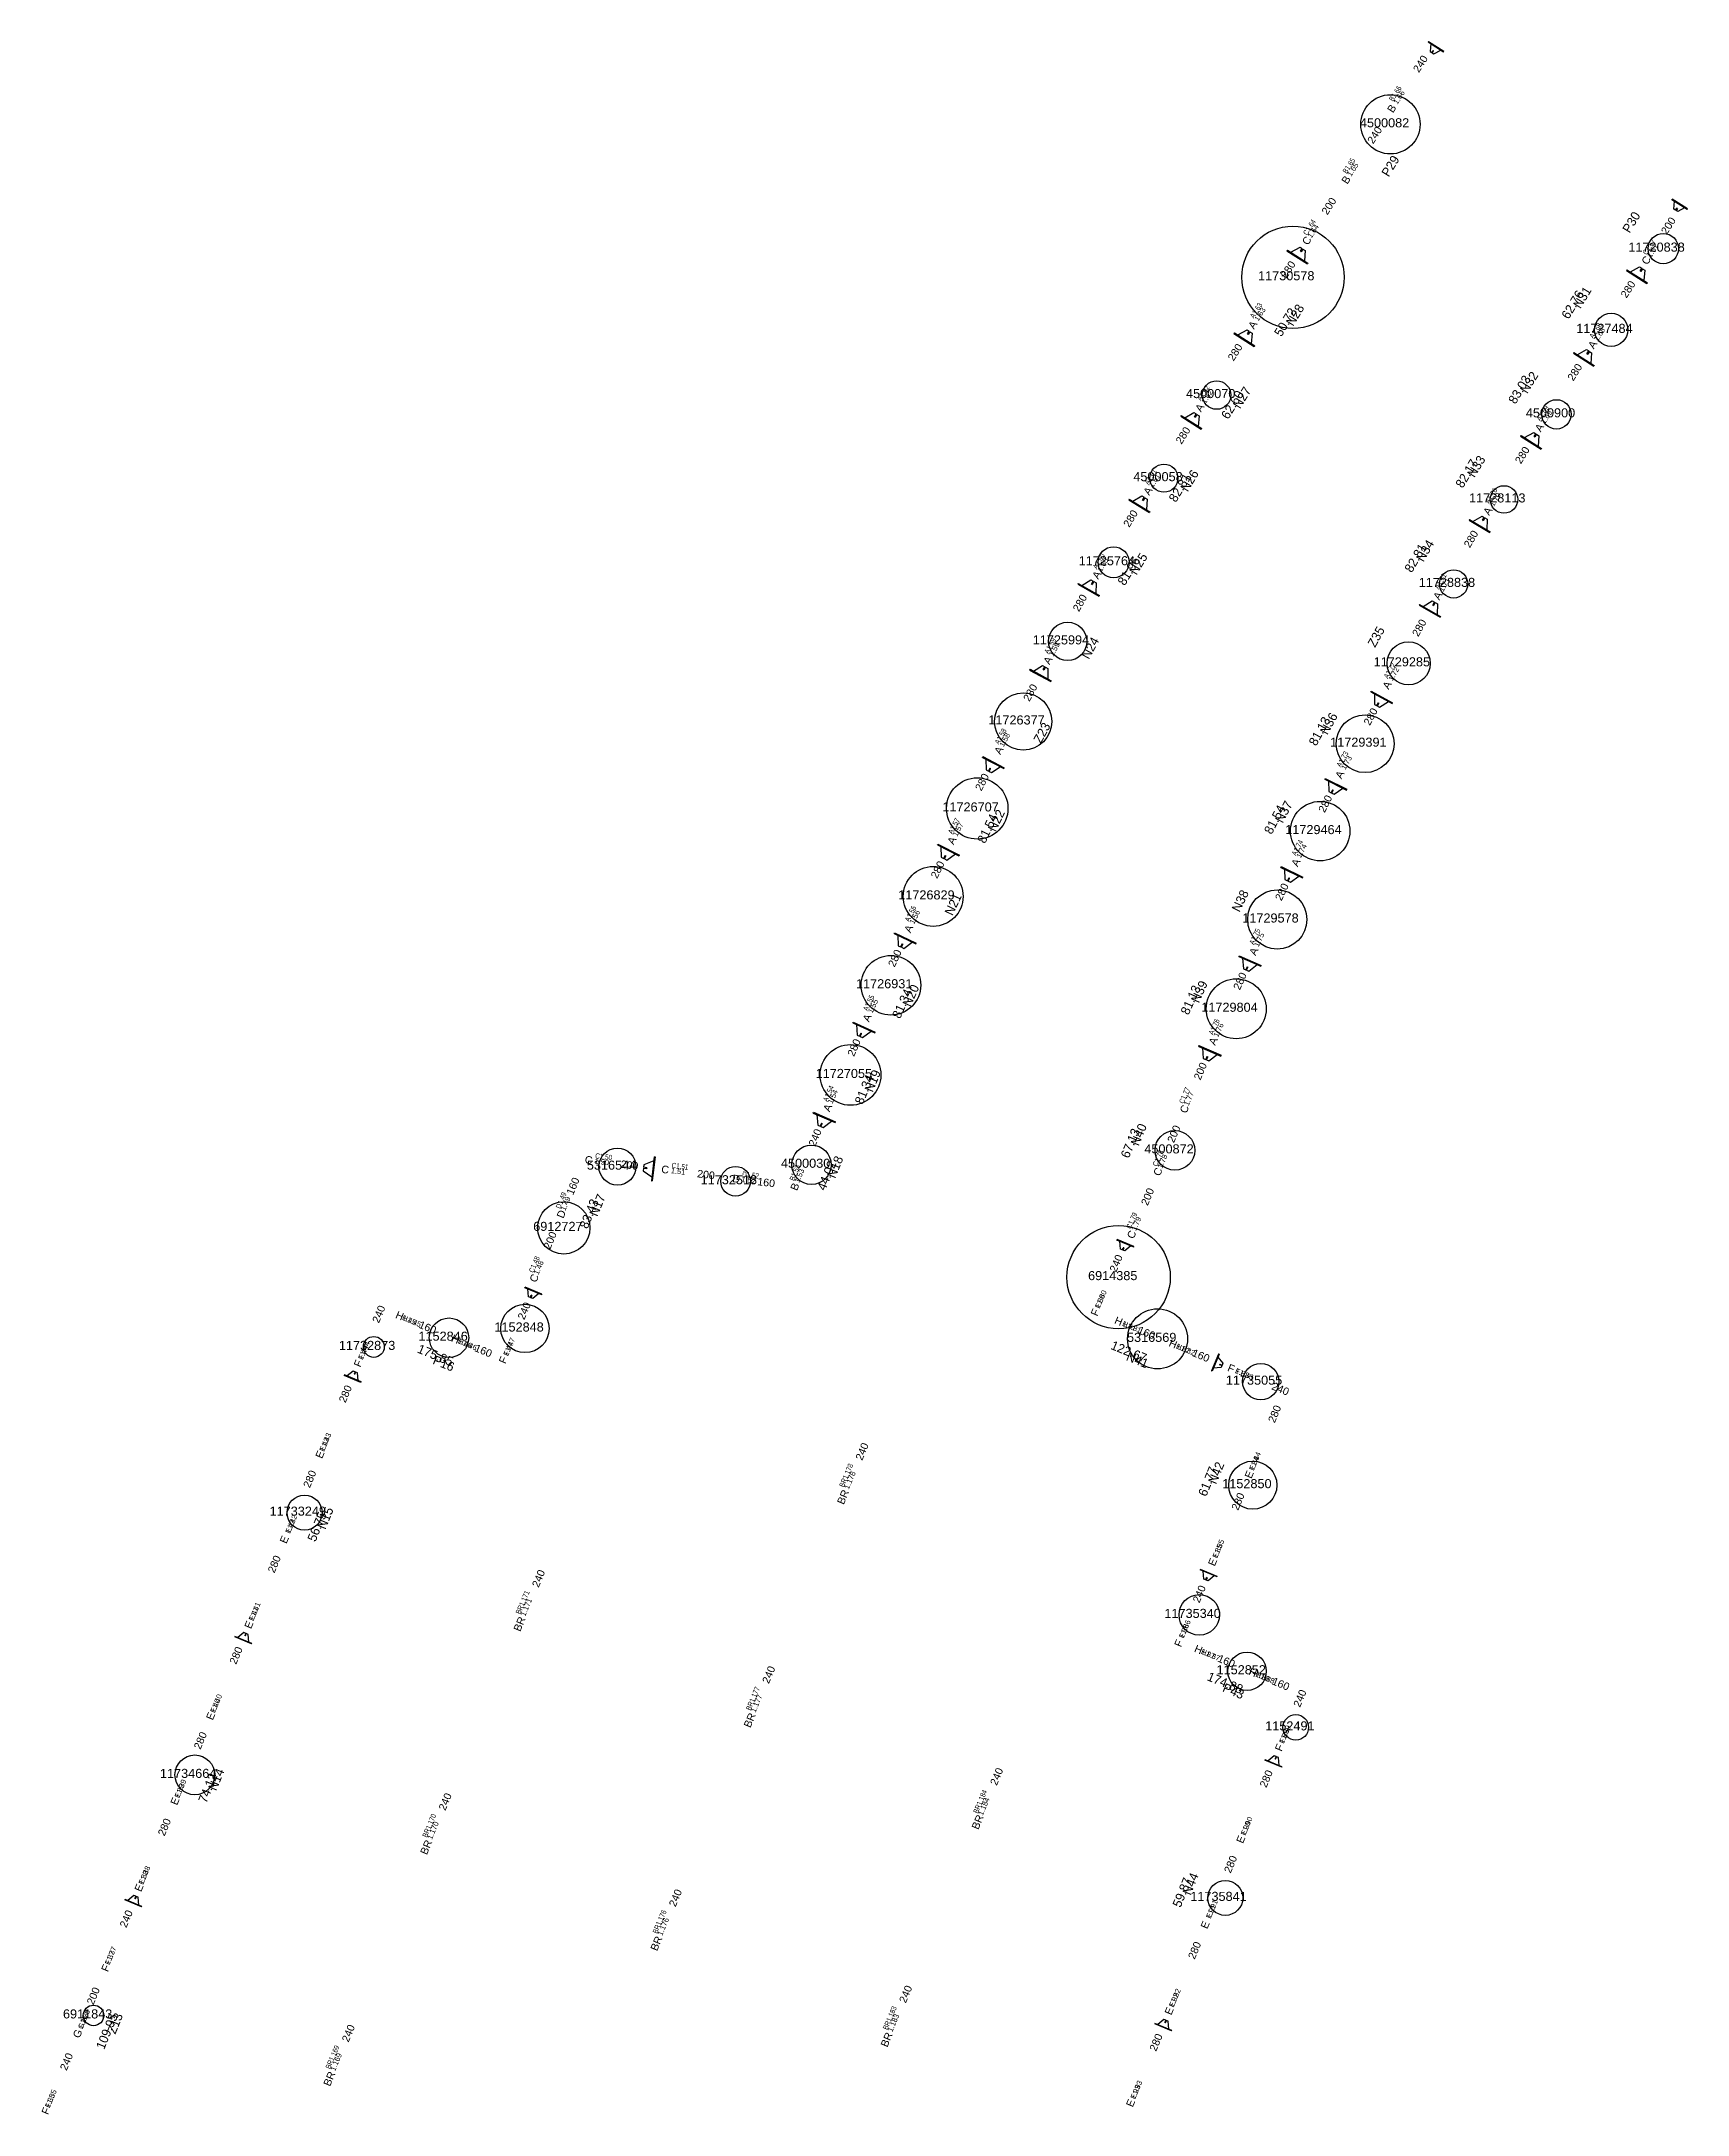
# Model space of a CAD drawing. Header units: millimetres. Extents: x 7426288 to 7426392, y 5550289 to 5550419.
# Drawn here: x 7426338 to 7426392.4, y 5550350.1 to 5550418.7 of the extents above; entities that cross this region are included whole.
import ezdxf
from ezdxf.enums import TextEntityAlignment as Align

# ---------------------------------------------------------------- set-up
doc = ezdxf.new("R2010")
doc.units = ezdxf.units.MM
for name, color, linetype in [('!!!SOL-nr koszy', 1, 'Continuous'), ('!!!SOL-Opisy klatek', 1, 'Continuous'), ('!!!SOL-Opisy sekcji', 7, 'Continuous'), ('!!!SOL-Stopsole', 4, 'Continuous'), ('PRT_MOD_TXT', 3, 'Continuous'), ('PRT_WSP_ZBR', 6, 'Continuous')]:
    doc.layers.add(name, color=color, linetype=linetype)
doc.layers.add('A-WALL-____-IDEN', color=211, linetype='Continuous', lineweight=15)
doc.styles.add('Arial', font='arial.ttf', dxfattribs={"height": 0.0556})
doc.styles.add('PRT-Arial', font='arial.ttf')

msp = doc.modelspace()

# ---------------------------------------------------------------- linework, layer by layer
at = {"layer": '!!!SOL-nr koszy'}
for centre, radius in [((7426382.602, 5550415.94), 0.98), ((7426379.378, 5550410.882), 1.692), ((7426391.622, 5550411.829), 0.502), ((7426389.899, 5550409.142), 0.549), ((7426376.853, 5550406.986), 0.471), ((7426388.088, 5550406.349), 0.485), ((7426375.111, 5550404.238), 0.465), ((7426386.356, 5550403.535), 0.454), ((7426373.448, 5550401.458), 0.513), ((7426384.691, 5550400.742), 0.467), ((7426371.929, 5550398.841), 0.633), ((7426383.201, 5550398.115), 0.713), ((7426370.461, 5550396.193), 0.946), ((7426381.764, 5550395.458), 0.956), ((7426368.941, 5550393.316), 1.015), ((7426380.279, 5550392.567), 0.983), ((7426367.483, 5550390.408), 0.99), ((7426378.858, 5550389.644), 0.977), ((7426366.086, 5550387.47), 0.986), ((7426377.503, 5550386.692), 0.992), ((7426364.751, 5550384.503), 1.004), ((7426375.475, 5550382.009), 0.656), ((7426357.043, 5550381.471), 0.611), ((7426363.46, 5550381.534), 0.65), ((7426360.95, 5550380.988), 0.489), ((7426355.269, 5550379.446), 0.864), ((7426373.614, 5550377.818), 1.708), ((7426351.475, 5550375.815), 0.652), ((7426353.987, 5550376.119), 0.799), ((7426374.902, 5550375.776), 0.993), ((7426348.989, 5550375.51), 0.345), ((7426378.314, 5550374.361), 0.601), ((7426378.05, 5550370.938), 0.795), ((7426346.698, 5550370.029), 0.579), ((7426376.282, 5550366.648), 0.669), ((7426377.862, 5550364.784), 0.635), ((7426379.471, 5550362.928), 0.423), ((7426343.072, 5550361.357), 0.658), ((7426377.14, 5550357.29), 0.578), ((7426339.722, 5550353.403), 0.339)]:
    msp.add_circle(centre, radius, dxfattribs=at)
at = {"layer": '!!!SOL-Stopsole', "linetype": 'Continuous', "ltscale": 20}
for p, q in [((7426383.849, 5550418.663), (7426383.859, 5550418.68)), ((7426383.849, 5550418.663), (7426384.354, 5550418.339)), ((7426383.859, 5550418.68), (7426384.364, 5550418.356)), ((7426384.354, 5550418.339), (7426384.364, 5550418.356)), ((7426391.908, 5550413.448), (7426391.919, 5550413.465)), ((7426392.413, 5550413.124), (7426391.908, 5550413.448)), ((7426392.424, 5550413.14), (7426391.919, 5550413.465)), ((7426392.413, 5550413.124), (7426392.424, 5550413.14)), ((7426379.196, 5550411.782), (7426379.181, 5550411.759)), ((7426379.181, 5550411.759), (7426379.855, 5550411.327)), ((7426379.196, 5550411.782), (7426379.869, 5550411.35)), ((7426379.869, 5550411.35), (7426379.855, 5550411.327)), ((7426390.422, 5550411.13), (7426390.407, 5550411.108)), ((7426390.407, 5550411.108), (7426391.08, 5550410.676)), ((7426390.422, 5550411.13), (7426391.095, 5550410.698)), ((7426391.095, 5550410.698), (7426391.08, 5550410.676)), ((7426377.441, 5550409.046), (7426377.426, 5550409.024)), ((7426377.426, 5550409.024), (7426378.099, 5550408.592)), ((7426377.441, 5550409.046), (7426378.114, 5550408.614)), ((7426378.114, 5550408.614), (7426378.099, 5550408.592)), ((7426388.667, 5550408.394), (7426388.652, 5550408.372)), ((7426388.652, 5550408.372), (7426389.326, 5550407.94)), ((7426388.667, 5550408.394), (7426389.34, 5550407.963)), ((7426389.34, 5550407.963), (7426389.326, 5550407.94)), ((7426375.687, 5550406.311), (7426375.673, 5550406.289)), ((7426375.673, 5550406.289), (7426376.347, 5550405.857)), ((7426375.687, 5550406.311), (7426376.361, 5550405.88)), ((7426376.361, 5550405.88), (7426376.347, 5550405.857)), ((7426386.92, 5550405.649), (7426386.906, 5550405.626)), ((7426386.906, 5550405.626), (7426387.584, 5550405.201)), ((7426386.92, 5550405.649), (7426387.598, 5550405.224)), ((7426387.598, 5550405.224), (7426387.584, 5550405.201)), ((7426373.967, 5550403.547), (7426373.953, 5550403.525)), ((7426373.953, 5550403.525), (7426374.634, 5550403.105)), ((7426373.967, 5550403.547), (7426374.648, 5550403.127)), ((7426374.648, 5550403.127), (7426374.634, 5550403.105)), ((7426385.214, 5550402.874), (7426385.2, 5550402.851)), ((7426385.2, 5550402.851), (7426385.886, 5550402.439)), ((7426385.214, 5550402.874), (7426385.9, 5550402.462)), ((7426385.9, 5550402.462), (7426385.886, 5550402.439)), ((7426372.281, 5550400.753), (7426372.267, 5550400.73)), ((7426372.267, 5550400.73), (7426372.964, 5550400.336)), ((7426372.281, 5550400.753), (7426372.977, 5550400.359)), ((7426372.977, 5550400.359), (7426372.964, 5550400.336)), ((7426383.567, 5550400.063), (7426383.554, 5550400.04)), ((7426383.554, 5550400.04), (7426384.247, 5550399.641)), ((7426383.567, 5550400.063), (7426384.26, 5550399.664)), ((7426384.26, 5550399.664), (7426384.247, 5550399.641)), ((7426370.686, 5550397.917), (7426370.673, 5550397.894)), ((7426370.673, 5550397.894), (7426371.374, 5550397.509)), ((7426370.686, 5550397.917), (7426371.387, 5550397.532)), ((7426371.387, 5550397.532), (7426371.374, 5550397.509)), ((7426381.955, 5550397.171), (7426381.968, 5550397.195)), ((7426381.955, 5550397.171), (7426382.656, 5550396.785)), ((7426381.968, 5550397.195), (7426382.669, 5550396.809)), ((7426382.656, 5550396.785), (7426382.669, 5550396.809)), ((7426369.11, 5550395.005), (7426369.123, 5550395.029)), ((7426369.11, 5550395.005), (7426369.819, 5550394.633)), ((7426369.123, 5550395.029), (7426369.831, 5550394.657)), ((7426369.819, 5550394.633), (7426369.831, 5550394.657)), ((7426380.43, 5550394.284), (7426380.442, 5550394.308)), ((7426380.43, 5550394.284), (7426381.145, 5550393.925)), ((7426380.442, 5550394.308), (7426381.157, 5550393.949)), ((7426381.145, 5550393.925), (7426381.157, 5550393.949)), ((7426367.621, 5550392.109), (7426367.633, 5550392.133)), ((7426367.621, 5550392.109), (7426368.336, 5550391.75)), ((7426367.633, 5550392.133), (7426368.348, 5550391.774)), ((7426368.336, 5550391.75), (7426368.348, 5550391.774)), ((7426378.977, 5550391.369), (7426378.988, 5550391.393)), ((7426378.977, 5550391.369), (7426379.698, 5550391.023)), ((7426378.988, 5550391.393), (7426379.71, 5550391.047)), ((7426379.698, 5550391.023), (7426379.71, 5550391.047)), ((7426366.191, 5550389.182), (7426366.202, 5550389.206)), ((7426366.191, 5550389.182), (7426366.912, 5550388.836)), ((7426366.202, 5550389.206), (7426366.924, 5550388.86)), ((7426366.912, 5550388.836), (7426366.924, 5550388.86)), ((7426377.584, 5550388.416), (7426377.595, 5550388.44)), ((7426377.584, 5550388.416), (7426378.318, 5550388.097)), ((7426377.595, 5550388.44), (7426378.329, 5550388.122)), ((7426378.318, 5550388.097), (7426378.329, 5550388.122)), ((7426364.822, 5550386.227), (7426364.833, 5550386.251)), ((7426364.822, 5550386.227), (7426365.55, 5550385.894)), ((7426364.833, 5550386.251), (7426365.561, 5550385.918)), ((7426365.55, 5550385.894), (7426365.561, 5550385.918)), ((7426376.261, 5550385.448), (7426376.271, 5550385.472)), ((7426376.261, 5550385.448), (7426376.995, 5550385.129)), ((7426376.271, 5550385.472), (7426377.005, 5550385.154)), ((7426376.995, 5550385.129), (7426377.005, 5550385.154)), ((7426363.512, 5550383.244), (7426363.523, 5550383.268)), ((7426363.512, 5550383.244), (7426364.246, 5550382.926)), ((7426363.523, 5550383.268), (7426364.257, 5550382.95)), ((7426364.246, 5550382.926), (7426364.257, 5550382.95)), ((7426358.259, 5550381.798), (7426358.167, 5550381.003)), ((7426358.286, 5550381.795), (7426358.194, 5550381)), ((7426358.259, 5550381.798), (7426358.286, 5550381.795)), ((7426358.167, 5550381.003), (7426358.194, 5550381)), ((7426373.558, 5550379.04), (7426373.566, 5550379.059)), ((7426374.112, 5550378.809), (7426373.558, 5550379.04)), ((7426374.12, 5550378.827), (7426373.566, 5550379.059)), ((7426374.112, 5550378.809), (7426374.12, 5550378.827)), ((7426353.987, 5550377.466), (7426353.995, 5550377.485)), ((7426354.541, 5550377.235), (7426353.987, 5550377.466)), ((7426354.549, 5550377.254), (7426353.995, 5550377.485)), ((7426354.541, 5550377.235), (7426354.549, 5550377.254)), ((7426376.918, 5550375.273), (7426376.687, 5550374.719)), ((7426376.936, 5550375.265), (7426376.705, 5550374.712)), ((7426376.936, 5550375.265), (7426376.918, 5550375.273)), ((7426348.015, 5550374.587), (7426348.007, 5550374.569)), ((7426348.561, 5550374.337), (7426348.007, 5550374.569)), ((7426348.569, 5550374.356), (7426348.015, 5550374.587)), ((7426376.705, 5550374.712), (7426376.687, 5550374.719)), ((7426348.569, 5550374.356), (7426348.561, 5550374.337)), ((7426376.315, 5550368.133), (7426376.323, 5550368.152)), ((7426376.869, 5550367.902), (7426376.315, 5550368.133)), ((7426376.876, 5550367.92), (7426376.323, 5550368.152)), ((7426376.869, 5550367.902), (7426376.876, 5550367.92)), ((7426344.399, 5550365.937), (7426344.391, 5550365.919)), ((7426344.945, 5550365.688), (7426344.391, 5550365.919)), ((7426344.952, 5550365.706), (7426344.399, 5550365.937)), ((7426344.952, 5550365.706), (7426344.945, 5550365.688)), ((7426378.462, 5550361.86), (7426378.454, 5550361.841)), ((7426379.007, 5550361.61), (7426378.454, 5550361.841)), ((7426379.015, 5550361.628), (7426378.462, 5550361.86)), ((7426379.015, 5550361.628), (7426379.007, 5550361.61)), ((7426340.764, 5550357.241), (7426340.756, 5550357.223)), ((7426341.317, 5550357.01), (7426340.764, 5550357.241)), ((7426341.309, 5550356.991), (7426340.756, 5550357.223)), ((7426341.317, 5550357.01), (7426341.309, 5550356.991)), ((7426374.817, 5550353.141), (7426374.809, 5550353.122)), ((7426375.363, 5550352.891), (7426374.809, 5550353.122)), ((7426375.371, 5550352.91), (7426374.817, 5550353.141)), ((7426375.371, 5550352.91), (7426375.363, 5550352.891))]:
    msp.add_line(p, q, dxfattribs=at)
at = {"layer": '!!!SOL-Stopsole', "color": 4}
for p, q in [((7426383.933, 5550418.609), (7426383.914, 5550418.348)), ((7426383.914, 5550418.348), (7426383.969, 5550418.313)), ((7426384.012, 5550418.38), (7426383.969, 5550418.313)), ((7426383.985, 5550418.302), (7426384.029, 5550418.369)), ((7426383.985, 5550418.302), (7426384.04, 5550418.267)), ((7426384.012, 5550418.38), (7426384.029, 5550418.369)), ((7426384.04, 5550418.267), (7426384.269, 5550418.393)), ((7426391.973, 5550413.133), (7426391.992, 5550413.394)), ((7426392.028, 5550413.098), (7426391.973, 5550413.133)), ((7426392.028, 5550413.098), (7426392.071, 5550413.165)), ((7426392.088, 5550413.154), (7426392.045, 5550413.087)), ((7426392.1, 5550413.052), (7426392.045, 5550413.087)), ((7426392.088, 5550413.154), (7426392.071, 5550413.165)), ((7426392.329, 5550413.178), (7426392.1, 5550413.052)), ((7426379.308, 5550411.71), (7426379.614, 5550411.878)), ((7426379.614, 5550411.878), (7426379.687, 5550411.831)), ((7426379.629, 5550411.741), (7426379.687, 5550411.831)), ((7426379.629, 5550411.741), (7426379.652, 5550411.727)), ((7426379.709, 5550411.816), (7426379.652, 5550411.727)), ((7426379.709, 5550411.816), (7426379.782, 5550411.77)), ((7426379.782, 5550411.77), (7426379.757, 5550411.422)), ((7426390.534, 5550411.058), (7426390.84, 5550411.226)), ((7426390.84, 5550411.226), (7426390.913, 5550411.18)), ((7426390.855, 5550411.09), (7426390.913, 5550411.18)), ((7426390.855, 5550411.09), (7426390.877, 5550411.075)), ((7426390.935, 5550411.165), (7426390.877, 5550411.075)), ((7426390.935, 5550411.165), (7426391.008, 5550411.118)), ((7426391.008, 5550411.118), (7426390.983, 5550410.77)), ((7426377.553, 5550408.974), (7426377.859, 5550409.142)), ((7426377.859, 5550409.142), (7426377.932, 5550409.096)), ((7426377.874, 5550409.006), (7426377.932, 5550409.096)), ((7426377.874, 5550409.006), (7426377.896, 5550408.991)), ((7426377.954, 5550409.081), (7426377.896, 5550408.991)), ((7426377.954, 5550409.081), (7426378.027, 5550409.034)), ((7426378.027, 5550409.034), (7426378.002, 5550408.686)), ((7426388.779, 5550408.322), (7426389.085, 5550408.491)), ((7426389.085, 5550408.491), (7426389.158, 5550408.444)), ((7426389.1, 5550408.354), (7426389.158, 5550408.444)), ((7426389.1, 5550408.354), (7426389.123, 5550408.34)), ((7426389.18, 5550408.43), (7426389.123, 5550408.34)), ((7426389.18, 5550408.43), (7426389.253, 5550408.383)), ((7426389.253, 5550408.383), (7426389.228, 5550408.035)), ((7426375.8, 5550406.239), (7426376.105, 5550406.408)), ((7426376.105, 5550406.408), (7426376.178, 5550406.361)), ((7426376.121, 5550406.271), (7426376.178, 5550406.361)), ((7426376.121, 5550406.271), (7426376.143, 5550406.257)), ((7426376.201, 5550406.346), (7426376.143, 5550406.257)), ((7426376.201, 5550406.346), (7426376.274, 5550406.3)), ((7426376.274, 5550406.3), (7426376.249, 5550405.952)), ((7426387.033, 5550405.578), (7426387.337, 5550405.749)), ((7426387.337, 5550405.749), (7426387.411, 5550405.703)), ((7426387.354, 5550405.613), (7426387.411, 5550405.703)), ((7426387.354, 5550405.613), (7426387.377, 5550405.599)), ((7426387.434, 5550405.689), (7426387.377, 5550405.599)), ((7426387.434, 5550405.689), (7426387.507, 5550405.643)), ((7426387.507, 5550405.643), (7426387.485, 5550405.295)), ((7426374.081, 5550403.477), (7426374.384, 5550403.651)), ((7426374.384, 5550403.651), (7426374.458, 5550403.605)), ((7426374.402, 5550403.515), (7426374.458, 5550403.605)), ((7426374.402, 5550403.515), (7426374.424, 5550403.501)), ((7426374.48, 5550403.591), (7426374.424, 5550403.501)), ((7426374.48, 5550403.591), (7426374.554, 5550403.546)), ((7426374.554, 5550403.546), (7426374.535, 5550403.197)), ((7426385.328, 5550402.805), (7426385.629, 5550402.982)), ((7426385.629, 5550402.982), (7426385.703, 5550402.938)), ((7426385.649, 5550402.846), (7426385.703, 5550402.938)), ((7426385.649, 5550402.846), (7426385.671, 5550402.832)), ((7426385.726, 5550402.924), (7426385.671, 5550402.832)), ((7426385.726, 5550402.924), (7426385.801, 5550402.879)), ((7426385.801, 5550402.879), (7426385.785, 5550402.53)), ((7426372.397, 5550400.687), (7426372.693, 5550400.872)), ((7426372.693, 5550400.872), (7426372.768, 5550400.83)), ((7426372.716, 5550400.737), (7426372.768, 5550400.83)), ((7426372.716, 5550400.737), (7426372.739, 5550400.724)), ((7426372.791, 5550400.817), (7426372.739, 5550400.724)), ((7426372.791, 5550400.817), (7426372.867, 5550400.774)), ((7426372.867, 5550400.774), (7426372.861, 5550400.425)), ((7426383.683, 5550399.997), (7426383.98, 5550400.179)), ((7426383.98, 5550400.179), (7426384.055, 5550400.136)), ((7426384.002, 5550400.044), (7426384.055, 5550400.136)), ((7426384.002, 5550400.044), (7426384.025, 5550400.031)), ((7426384.078, 5550400.123), (7426384.025, 5550400.031)), ((7426384.078, 5550400.123), (7426384.153, 5550400.08)), ((7426384.153, 5550400.08), (7426384.145, 5550399.731)), ((7426370.802, 5550397.853), (7426371.096, 5550398.042)), ((7426371.096, 5550398.042), (7426371.172, 5550398)), ((7426371.121, 5550397.907), (7426371.172, 5550398)), ((7426371.121, 5550397.907), (7426371.144, 5550397.894)), ((7426371.195, 5550397.987), (7426371.144, 5550397.894)), ((7426371.195, 5550397.987), (7426371.271, 5550397.946)), ((7426371.271, 5550397.946), (7426371.27, 5550397.597)), ((7426382.072, 5550397.107), (7426382.07, 5550396.758)), ((7426382.07, 5550396.758), (7426382.146, 5550396.716)), ((7426382.198, 5550396.81), (7426382.146, 5550396.716)), ((7426382.169, 5550396.703), (7426382.221, 5550396.797)), ((7426382.169, 5550396.703), (7426382.245, 5550396.661)), ((7426382.198, 5550396.81), (7426382.221, 5550396.797)), ((7426382.245, 5550396.661), (7426382.539, 5550396.85)), ((7426369.228, 5550394.943), (7426369.233, 5550394.594)), ((7426369.233, 5550394.594), (7426369.31, 5550394.554)), ((7426369.36, 5550394.648), (7426369.31, 5550394.554)), ((7426369.334, 5550394.542), (7426369.383, 5550394.636)), ((7426369.334, 5550394.542), (7426369.411, 5550394.501)), ((7426369.36, 5550394.648), (7426369.383, 5550394.636)), ((7426369.411, 5550394.501), (7426369.701, 5550394.695)), ((7426380.549, 5550394.225), (7426380.56, 5550393.876)), ((7426380.56, 5550393.876), (7426380.638, 5550393.837)), ((7426380.686, 5550393.932), (7426380.638, 5550393.837)), ((7426380.662, 5550393.825), (7426380.709, 5550393.92)), ((7426380.662, 5550393.825), (7426380.739, 5550393.786)), ((7426380.686, 5550393.932), (7426380.709, 5550393.92)), ((7426380.739, 5550393.786), (7426381.026, 5550393.985)), ((7426367.74, 5550392.049), (7426367.751, 5550391.7)), ((7426367.751, 5550391.7), (7426367.829, 5550391.661)), ((7426367.876, 5550391.757), (7426367.829, 5550391.661)), ((7426367.852, 5550391.649), (7426367.9, 5550391.745)), ((7426367.852, 5550391.649), (7426367.93, 5550391.61)), ((7426367.876, 5550391.757), (7426367.9, 5550391.745)), ((7426367.93, 5550391.61), (7426368.216, 5550391.81)), ((7426379.097, 5550391.311), (7426379.115, 5550390.963)), ((7426379.115, 5550390.963), (7426379.193, 5550390.925)), ((7426379.239, 5550391.021), (7426379.193, 5550390.925)), ((7426379.217, 5550390.914), (7426379.263, 5550391.01)), ((7426379.217, 5550390.914), (7426379.295, 5550390.876)), ((7426379.239, 5550391.021), (7426379.263, 5550391.01)), ((7426379.295, 5550390.876), (7426379.578, 5550391.081)), ((7426366.311, 5550389.125), (7426366.329, 5550388.776)), ((7426366.329, 5550388.776), (7426366.407, 5550388.739)), ((7426366.453, 5550388.835), (7426366.407, 5550388.739)), ((7426366.431, 5550388.727), (7426366.477, 5550388.823)), ((7426366.453, 5550388.835), (7426366.477, 5550388.823)), ((7426366.509, 5550388.69), (7426366.792, 5550388.894)), ((7426366.431, 5550388.727), (7426366.509, 5550388.69)), ((7426377.707, 5550388.363), (7426377.738, 5550388.015)), ((7426377.86, 5550388.078), (7426377.817, 5550387.981)), ((7426377.86, 5550388.078), (7426377.884, 5550388.068)), ((7426377.921, 5550387.935), (7426378.196, 5550388.151)), ((7426377.738, 5550388.015), (7426377.817, 5550387.981)), ((7426377.842, 5550387.97), (7426377.884, 5550388.068)), ((7426377.842, 5550387.97), (7426377.921, 5550387.935)), ((7426364.943, 5550386.171), (7426364.967, 5550385.823)), ((7426364.967, 5550385.823), (7426365.046, 5550385.787)), ((7426365.09, 5550385.884), (7426365.046, 5550385.787)), ((7426365.07, 5550385.776), (7426365.115, 5550385.873)), ((7426365.07, 5550385.776), (7426365.149, 5550385.74)), ((7426365.09, 5550385.884), (7426365.115, 5550385.873)), ((7426365.149, 5550385.74), (7426365.428, 5550385.95)), ((7426376.383, 5550385.395), (7426376.414, 5550385.047)), ((7426376.414, 5550385.047), (7426376.493, 5550385.012)), ((7426376.536, 5550385.11), (7426376.493, 5550385.012)), ((7426376.518, 5550385.002), (7426376.56, 5550385.1)), ((7426376.518, 5550385.002), (7426376.597, 5550384.967)), ((7426376.536, 5550385.11), (7426376.56, 5550385.1)), ((7426376.597, 5550384.967), (7426376.872, 5550385.182)), ((7426363.635, 5550383.191), (7426363.666, 5550382.843)), ((7426363.666, 5550382.843), (7426363.745, 5550382.809)), ((7426363.787, 5550382.906), (7426363.745, 5550382.809)), ((7426363.769, 5550382.798), (7426363.812, 5550382.896)), ((7426363.769, 5550382.798), (7426363.849, 5550382.764)), ((7426363.787, 5550382.906), (7426363.812, 5550382.896)), ((7426363.849, 5550382.764), (7426364.124, 5550382.979)), ((7426357.907, 5550381.423), (7426357.897, 5550381.336)), ((7426357.897, 5550381.336), (7426358.182, 5550381.136)), ((7426357.907, 5550381.423), (7426358.013, 5550381.41)), ((7426357.92, 5550381.535), (7426357.91, 5550381.449)), ((7426358.016, 5550381.437), (7426357.91, 5550381.449)), ((7426358.244, 5550381.665), (7426357.92, 5550381.535)), ((7426358.016, 5550381.437), (7426358.013, 5550381.41)), ((7426373.677, 5550378.741), (7426373.651, 5550379.002)), ((7426373.737, 5550378.716), (7426373.677, 5550378.741)), ((7426373.737, 5550378.716), (7426373.768, 5550378.79)), ((7426373.787, 5550378.782), (7426373.756, 5550378.708)), ((7426373.816, 5550378.683), (7426373.756, 5550378.708)), ((7426373.787, 5550378.782), (7426373.768, 5550378.79)), ((7426374.02, 5550378.847), (7426373.816, 5550378.683)), ((7426354.106, 5550377.168), (7426354.08, 5550377.428)), ((7426354.166, 5550377.142), (7426354.106, 5550377.168)), ((7426354.166, 5550377.142), (7426354.197, 5550377.216)), ((7426354.215, 5550377.209), (7426354.185, 5550377.135)), ((7426354.245, 5550377.11), (7426354.185, 5550377.135)), ((7426354.215, 5550377.209), (7426354.197, 5550377.216)), ((7426354.449, 5550377.274), (7426354.245, 5550377.11)), ((7426376.898, 5550375.173), (7426377.062, 5550374.969)), ((7426348.311, 5550374.713), (7426348.107, 5550374.549)), ((7426348.371, 5550374.688), (7426348.311, 5550374.713)), ((7426348.371, 5550374.688), (7426348.34, 5550374.614)), ((7426348.359, 5550374.606), (7426348.34, 5550374.614)), ((7426348.359, 5550374.606), (7426348.39, 5550374.68)), ((7426348.45, 5550374.655), (7426348.39, 5550374.68)), ((7426348.476, 5550374.394), (7426348.45, 5550374.655)), ((7426377.004, 5550374.831), (7426376.743, 5550374.804)), ((7426376.963, 5550374.94), (7426376.955, 5550374.921)), ((7426377.029, 5550374.891), (7426376.955, 5550374.921)), ((7426376.963, 5550374.94), (7426377.037, 5550374.909)), ((7426377.029, 5550374.891), (7426377.004, 5550374.831)), ((7426377.062, 5550374.969), (7426377.037, 5550374.909)), ((7426376.434, 5550367.834), (7426376.407, 5550368.095)), ((7426376.494, 5550367.809), (7426376.434, 5550367.834)), ((7426376.494, 5550367.809), (7426376.525, 5550367.883)), ((7426376.543, 5550367.875), (7426376.512, 5550367.801)), ((7426376.572, 5550367.776), (7426376.512, 5550367.801)), ((7426376.543, 5550367.875), (7426376.525, 5550367.883)), ((7426376.776, 5550367.94), (7426376.572, 5550367.776)), ((7426344.695, 5550366.063), (7426344.491, 5550365.899)), ((7426344.755, 5550366.038), (7426344.695, 5550366.063)), ((7426344.755, 5550366.038), (7426344.724, 5550365.964)), ((7426344.743, 5550365.956), (7426344.724, 5550365.964)), ((7426344.743, 5550365.956), (7426344.773, 5550366.03)), ((7426344.833, 5550366.005), (7426344.773, 5550366.03)), ((7426344.86, 5550365.745), (7426344.833, 5550366.005)), ((7426378.758, 5550361.985), (7426378.554, 5550361.821)), ((7426378.818, 5550361.96), (7426378.758, 5550361.985)), ((7426378.818, 5550361.96), (7426378.787, 5550361.886)), ((7426378.805, 5550361.879), (7426378.787, 5550361.886)), ((7426378.805, 5550361.879), (7426378.836, 5550361.952)), ((7426378.896, 5550361.927), (7426378.836, 5550361.952)), ((7426378.923, 5550361.667), (7426378.896, 5550361.927)), ((7426341.06, 5550357.367), (7426340.856, 5550357.203)), ((7426341.12, 5550357.342), (7426341.06, 5550357.367)), ((7426341.12, 5550357.342), (7426341.089, 5550357.268)), ((7426341.107, 5550357.26), (7426341.089, 5550357.268)), ((7426341.107, 5550357.26), (7426341.138, 5550357.334)), ((7426341.198, 5550357.309), (7426341.138, 5550357.334)), ((7426341.225, 5550357.048), (7426341.198, 5550357.309)), ((7426375.113, 5550353.266), (7426374.909, 5550353.102)), ((7426375.173, 5550353.241), (7426375.113, 5550353.266)), ((7426375.173, 5550353.241), (7426375.142, 5550353.167)), ((7426375.161, 5550353.16), (7426375.142, 5550353.167)), ((7426375.161, 5550353.16), (7426375.192, 5550353.234)), ((7426375.252, 5550353.209), (7426375.192, 5550353.234)), ((7426375.278, 5550352.948), (7426375.252, 5550353.209))]:
    msp.add_line(p, q, dxfattribs=at)

# ---------------------------------------------------------------- texts
at = {"layer": '!!!SOL-nr koszy', "color": 2, "style": 'PRT-Arial'}
for s, rotation, p in [('1.80', 66.87188, (7426372.983, 5550376.764, -63.67)), ('1.45', 337.31398, (7426349.909, 5550376.411)), ('1.46', 337.31398, (7426351.754, 5550375.639)), ('1.81', 337.31394, (7426373.717, 5550376.213)), ('1.44', 66.87188, (7426348.622, 5550375.07)), ('1.47', 66.87188, (7426353.423, 5550375.193)), ('1.82', 337.31394, (7426375.496, 5550375.469)), ('1.83', 337.31394, (7426377.447, 5550374.654)), ('1.43', 67.26774, (7426347.343, 5550372.033)), ('1.84', 67.26634, (7426378.081, 5550371.402)), ('1.42', 67.26774, (7426346.216, 5550369.322)), ('1.85', 67.26634, (7426376.869, 5550368.506)), ('1.41', 67.26774, (7426345.006, 5550366.433)), ('1.86', 67.31361, (7426375.762, 5550365.859)), ('1.87', 337.31394, (7426376.321, 5550365.37)), ('1.88', 337.31394, (7426378.126, 5550364.615)), ('1.40', 67.26774, (7426343.731, 5550363.39)), ('1.89', 67.31361, (7426379.075, 5550362.376)), ('1.39', 67.26774, (7426342.552, 5550360.575)), ('1.90', 67.26634, (7426377.803, 5550359.337)), ('1.38', 67.26774, (7426341.36, 5550357.711)), ('1.91', 67.26634, (7426376.656, 5550356.588)), ('1.37', 67.31592, (7426340.248, 5550355.058)), ('1.92', 67.26634, (7426375.43, 5550353.655)), ('1.36', 67.31592, (7426339.36, 5550352.936)), ('1.93', 67.26634, (7426374.158, 5550350.617)), ('1.35', 67.31592, (7426338.27, 5550350.329))]:
    msp.add_text(s, height=0.175, rotation=rotation, dxfattribs=at).set_placement(p)
at = {"layer": '!!!SOL-nr koszy', "color": 2, "char_height": 0.175, "width": 0.68669, "attachment_point": 1, "style": 'PRT-Arial'}
for s, insert, rotation in [('1.66', (7426382.686, 5550416.68), 57.31734), ('1.65', (7426381.155, 5550414.292), 57.31734), ('1.64', (7426379.845, 5550412.254), 57.31298), ('1.67', (7426391.073, 5550411.606), 57.31298), ('1.63', (7426378.086, 5550409.507), 57.44016), ('1.68', (7426389.308, 5550408.843), 57.3243), ('1.62', (7426376.338, 5550406.777), 57.44016), ('1.69', (7426387.559, 5550406.107), 57.44016), ('1.61', (7426374.602, 5550404.003), 57.70269), ('1.70', (7426385.866, 5550403.377), 58.37404), ('1.60', (7426372.896, 5550401.213), 59.05213), ('1.71', (7426384.192, 5550400.552), 59.63582), ('1.59', (7426371.295, 5550398.412), 60.86664), ('1.72', (7426382.517, 5550397.596), 60.68735), ('1.58', (7426369.656, 5550395.418), 61.38232), ('1.73', (7426380.956, 5550394.666), 60.68735), ('1.57', (7426368.12, 5550392.452), 62.66232), ('1.74', (7426379.478, 5550391.736), 63.43282), ('1.56', (7426366.693, 5550389.552), 63.88756), ('1.75', (7426378.08, 5550388.797), 64.69131), ('1.55', (7426365.316, 5550386.601), 65.114), ('1.76', (7426376.741, 5550385.809), 65.96227), ('1.54', (7426363.99, 5550383.603), 66.31651), ('1.77', (7426375.766, 5550383.536), 67.12881), ('1.50', (7426356.3, 5550381.746), 353.23961), ('1.51', (7426358.825, 5550381.431), 353.23961), ('1.53', (7426362.887, 5550380.985), 67.64879), ('1.78', (7426374.89, 5550381.46), 67.12881), ('1.52', (7426361.158, 5550381.14), 353.23961), ('1.49', (7426355.157, 5550380.063), 67.64879), ('1.79', (7426374.024, 5550379.395), 67.12881), ('1.48', (7426354.27, 5550377.946), 67.64879), ('1.178', (7426364.53, 5550370.853), 67.31552), ('1.171', (7426353.833, 5550366.654), 67.31552), ('1.177', (7426361.445, 5550363.472), 67.31552), ('1.184', (7426368.96, 5550360.065), 67.31552), ('1.170', (7426350.747, 5550359.272), 67.31552), ('1.176', (7426358.359, 5550356.091), 67.31552), ('1.183', (7426365.971, 5550352.909), 67.31552), ('1.169', (7426347.546, 5550351.615), 67.31552)]:
    msp.add_mtext(s, dxfattribs=dict(at, insert=insert, rotation=rotation))
at = {"layer": '!!!SOL-Opisy klatek', "char_height": 0.25, "attachment_point": 1, "style": 'PRT-Arial'}
for s, insert, width, rotation in [('B^I      240', (7426382.475, 5550416.432), 2.36118, 57.31734), ('B^I      240', (7426380.964, 5550414.075), 2.36118, 57.31734), ('C^I  200', (7426379.661, 5550412.056), 1.75761, 57.31298), ('C^I  200', (7426390.883, 5550411.406), 1.75761, 57.31298), ('A^I^I280', (7426377.88, 5550409.277), 2.57933, 57.44016), ('A^I^I280', (7426389.115, 5550408.625), 2.57933, 57.3243), ('A^I^I280', (7426376.127, 5550406.54), 2.57933, 57.44016), ('A^I^I280', (7426387.359, 5550405.881), 2.57933, 57.44016), ('A^I^I280', (7426374.414, 5550403.784), 2.57933, 57.70269), ('A^I^I280', (7426385.652, 5550403.117), 2.57933, 58.37404), ('A^I^I280', (7426372.723, 5550401.005), 2.57933, 59.05213), ('A^I^I280', (7426383.999, 5550400.315), 2.57933, 59.63582), ('A^I^I280', (7426371.109, 5550398.175), 2.57933, 60.86664), ('A^I^I280', (7426382.323, 5550397.355), 2.57933, 60.68735), ('A^I^I280', (7426369.486, 5550395.196), 2.57933, 61.38232), ('A^I^I280', (7426380.76, 5550394.39), 2.57933, 61.99881), ('A^I^I280', (7426367.935, 5550392.211), 2.57933, 62.66232), ('A^I^I280', (7426379.309, 5550391.479), 2.57933, 63.43282), ('A^I^I280', (7426366.508, 5550389.29), 2.57933, 63.88756), ('A^I^I280', (7426377.917, 5550388.539), 2.57933, 64.69131), ('A^I^I280', (7426365.137, 5550386.339), 2.57933, 65.114), ('A^I^I280', (7426376.578, 5550385.566), 2.57933, 65.96227), ('A^I^I280', (7426363.832, 5550383.362), 2.57933, 66.31651), ('C^I  200', (7426375.623, 5550383.31), 1.75761, 67.12881), ('B^I      240', (7426362.749, 5550380.749), 2.36118, 67.64879), ('C^I  200', (7426374.747, 5550381.234), 1.75761, 67.12881), ('C^I  200', (7426355.984, 5550381.832), 1.75761, 352.90601), ('C^I  200', (7426358.514, 5550381.517), 1.75761, 352.90601), ('D      160', (7426355.023, 5550379.836), 1.44027, 67.31519), ('D      160', (7426360.862, 5550381.211), 1.44027, 352.90601), ('C^I  200', (7426373.879, 5550379.159), 1.75761, 67.12881), ('C^I  200', (7426354.126, 5550377.717), 1.75761, 67.12881), ('F^I      240', (7426372.681, 5550376.603), 2.36118, 66.87188), ('F^I      240', (7426348.315, 5550374.915), 2.36118, 67.3105), ('H      160', (7426349.778, 5550376.705), 1.44027, 337.31398), ('F^I      240', (7426353.11, 5550375.029), 2.36118, 66.87188), ('H      160', (7426373.548, 5550376.526), 1.44027, 337.31394), ('H      160', (7426351.623, 5550375.933), 1.44027, 337.31398), ('H      160', (7426375.347, 5550375.774), 1.44027, 337.31394), ('F^I      240', (7426377.286, 5550374.958), 2.36118, 337.31394), ('E^I^I280', (7426347.047, 5550371.893), 2.57933, 67.26774), ('E^I^I280', (7426377.771, 5550371.231), 2.57933, 67.26634), ('BR^I      240', (7426364.294, 5550370.372), 2.36118, 67.31552), ('E^I^I280', (7426345.869, 5550369.08), 2.57933, 67.26774), ('E^I^I280', (7426376.56, 5550368.335), 2.57933, 67.26634), ('E^I^I280', (7426344.698, 5550366.263), 2.57933, 67.26774), ('BR^I      240', (7426353.597, 5550366.173), 2.36118, 67.31552), ('F^I      240', (7426375.443, 5550365.66), 2.36118, 67.31361), ('E^I^I280', (7426343.432, 5550363.243), 2.57933, 67.26774), ('H      160', (7426376.189, 5550365.668), 1.44027, 337.31394), ('BR^I      240', (7426361.208, 5550362.991), 2.36118, 67.31552), ('H      160', (7426377.988, 5550364.915), 1.44027, 337.31394), ('F^I      240', (7426378.77, 5550362.21), 2.36118, 67.31361), ('E^I^I280', (7426342.253, 5550360.43), 2.57933, 67.26774), ('BR^I      240', (7426368.743, 5550359.624), 2.36118, 67.31552), ('E^I^I280', (7426377.493, 5550359.166), 2.57933, 67.26634), ('BR^I      240', (7426350.511, 5550358.791), 2.36118, 67.31552), ('E^I^I280', (7426341.064, 5550357.567), 2.57933, 67.26774), ('E^I^I280', (7426376.314, 5550356.339), 2.57933, 67.26634), ('BR^I      240', (7426358.123, 5550355.61), 2.36118, 67.31552), ('F^I      240', (7426339.965, 5550354.919), 2.36118, 67.31592), ('E^I^I280', (7426375.124, 5550353.491), 2.57933, 67.26634), ('G ^I  200', (7426339.026, 5550352.726), 1.75761, 67.31592), ('BR^I      240', (7426365.735, 5550352.428), 2.36118, 67.31552), ('BR^I      240', (7426347.31, 5550351.134), 2.36118, 67.31552), ('E^I^I280', (7426373.849, 5550350.447), 2.57933, 67.26634), ('F^I      240', (7426337.99, 5550350.195), 2.36118, 67.31592)]:
    msp.add_mtext(s, dxfattribs=dict(at, insert=insert, width=width, rotation=rotation))
at = {"layer": '!!!SOL-Opisy sekcji', "char_height": 0.3, "width": 1.35, "attachment_point": 1}
for s, insert, rotation in [('P29', (7426382.286, 5550414.335), 58.60378), ('P30', (7426390.252, 5550412.476), 58.60378), ('N31', (7426388.624, 5550409.979), 58.60378), ('N28', (7426379.127, 5550409.4), 58.60378), ('N27', (7426377.373, 5550406.669), 58.60378), ('N32', (7426386.867, 5550407.171), 58.60378), ('N33', (7426385.121, 5550404.393), 58.60378), ('N26', (7426375.64, 5550403.923), 58.60378), ('N34', (7426383.431, 5550401.6), 59.48426), ('N25', (7426373.949, 5550401.17), 58.60378), ('Z35', (7426381.829, 5550398.765), 60.99025), ('N24', (7426372.366, 5550398.372), 61.14383), ('N36', (7426380.255, 5550395.873), 61.55228), ('Z23', (7426370.779, 5550395.589), 61.14383), ('N37', (7426378.773, 5550392.95), 62.2462), ('N22', (7426369.278, 5550392.652), 64.393), ('N21', (7426367.847, 5550389.88), 64.393), ('N38', (7426377.339, 5550389.998), 64.0566), ('N20', (7426366.456, 5550386.86), 65.57749), ('N39', (7426375.993, 5550386.985), 65.61377), ('N19', (7426365.205, 5550384.025), 67.75251), ('N40', (7426374.001, 5550382.248), 67.75251), ('N18', (7426363.963, 5550381.177), 67.75251), ('N17', (7426356.104, 5550379.914), 67.75251), ('P16', (7426351.027, 5550375.237), 337.75251), ('N41', (7426373.953, 5550375.355), 337.75251), ('N42', (7426376.561, 5550371.062), 67.75251), ('N15', (7426347.111, 5550369.567), 67.75251), ('P43', (7426377.138, 5550364.401), 337.75251), ('N14', (7426343.502, 5550360.923), 67.75251), ('N44', (7426375.713, 5550357.471), 67.75251), ('Z13', (7426340.164, 5550352.877), 67.75251)]:
    msp.add_mtext(s, dxfattribs=dict(at, insert=insert, rotation=rotation))
at = {"layer": 'A-WALL-____-IDEN', "lineweight": 5, "char_height": 0.3, "attachment_point": 1, "style": 'Arial'}
for s, insert, width in [('4500082', (7426381.592, 5550416.14), 2.02025), ('11720838', (7426390.468, 5550412.029), 2.30886), ('11730578', (7426378.224, 5550411.082), 2.30886), ('11727484', (7426388.744, 5550409.342), 2.30886), ('4500070', (7426375.843, 5550407.186), 2.02025), ('4500900', (7426387.078, 5550406.549), 2.02025), ('4500058', (7426374.101, 5550404.438), 2.02025), ('11728113', (7426385.201, 5550403.735), 2.30886), ('11725764', (7426372.293, 5550401.658), 2.30886), ('11728838', (7426383.537, 5550400.942), 2.30886), ('11725994', (7426370.775, 5550399.041), 2.30886), ('11729285', (7426382.046, 5550398.315), 2.30886), ('11726377', (7426369.306, 5550396.393), 2.30886), ('11729391', (7426380.609, 5550395.658), 2.30886), ('11726707', (7426367.787, 5550393.516), 2.30886), ('11729464', (7426379.124, 5550392.767), 2.30886), ('11726829', (7426366.328, 5550390.608), 2.30886), ('11729578', (7426377.703, 5550389.844), 2.30886), ('11726931', (7426364.931, 5550387.67), 2.30886), ('11729804', (7426376.348, 5550386.892), 2.30886), ('11727055', (7426363.597, 5550384.703), 2.30886), ('4500872', (7426374.465, 5550382.209), 2.02025), ('5316544', (7426356.033, 5550381.671), 2.02025), ('4500030', (7426362.45, 5550381.734), 2.02025), ('11732518', (7426359.795, 5550381.188), 2.30886), ('6912727', (7426354.259, 5550379.646), 2.02025), ('6914385', (7426372.604, 5550378.018), 2.02025), ('1152846', (7426350.465, 5550376.015), 2.02025), ('1152848', (7426352.977, 5550376.319), 2.02025), ('5316569', (7426373.892, 5550375.976), 2.02025), ('11732873', (7426347.834, 5550375.71), 2.30886), ('11735055', (7426377.16, 5550374.561), 2.30886), ('1152850', (7426377.04, 5550371.138), 2.02025), ('11733249', (7426345.543, 5550370.229), 2.30886), ('11735340', (7426375.128, 5550366.848), 2.30886), ('1152852', (7426376.852, 5550364.984), 2.02025), ('1152491', (7426378.461, 5550363.128), 2.02025), ('11734664', (7426341.918, 5550361.557), 2.30886), ('11735841', (7426375.985, 5550357.49), 2.30886), ('6911843', (7426338.712, 5550353.603), 2.02025)]:
    msp.add_mtext(s, dxfattribs=dict(at, insert=insert, width=width))
at = {"layer": 'PRT_MOD_TXT', "color": 3, "style": 'PRT-Arial', "width": 0.686695}
for s, rotation, p in [('B1.66', 57.31734, (7426382.686, 5550416.68)), ('B1.65', 57.31734, (7426381.155, 5550414.292)), ('C1.64', 57.31298, (7426379.845, 5550412.254)), ('C1.67', 57.31298, (7426391.073, 5550411.606)), ('A1.63', 57.44016, (7426378.086, 5550409.507)), ('A1.68', 57.3243, (7426389.308, 5550408.843)), ('A1.62', 57.44016, (7426376.338, 5550406.777)), ('A1.69', 57.44016, (7426387.559, 5550406.107)), ('A1.61', 57.70269, (7426374.602, 5550404.003)), ('A1.70', 58.37404, (7426385.866, 5550403.377)), ('A1.60', 59.05213, (7426372.896, 5550401.213)), ('A1.71', 59.63582, (7426384.192, 5550400.552)), ('A1.59', 60.86664, (7426371.295, 5550398.412)), ('A1.72', 60.68735, (7426382.517, 5550397.596)), ('A1.58', 61.38232, (7426369.656, 5550395.418)), ('A1.73', 60.68735, (7426380.956, 5550394.666)), ('A1.57', 62.66232, (7426368.12, 5550392.452)), ('A1.74', 63.43282, (7426379.478, 5550391.736)), ('A1.56', 63.88756, (7426366.693, 5550389.552)), ('A1.75', 64.69131, (7426378.08, 5550388.797)), ('A1.55', 65.114, (7426365.316, 5550386.601)), ('A1.76', 65.96227, (7426376.741, 5550385.809)), ('A1.54', 66.31651, (7426363.99, 5550383.603)), ('C1.77', 67.12881, (7426375.766, 5550383.536)), ('C1.50', 353.23961, (7426356.3, 5550381.746)), ('C1.78', 67.12881, (7426374.89, 5550381.46)), ('C1.51', 353.23961, (7426358.825, 5550381.431)), ('D1.52', 353.23961, (7426361.158, 5550381.14)), ('B1.53', 67.64879, (7426362.887, 5550380.985)), ('D1.49', 67.64879, (7426355.157, 5550380.063)), ('C1.79', 67.12881, (7426374.024, 5550379.395)), ('C1.48', 67.64879, (7426354.27, 5550377.946)), ('BR1.178', 67.31552, (7426364.53, 5550370.853)), ('BR1.171', 67.31552, (7426353.833, 5550366.654)), ('BR1.177', 67.31552, (7426361.445, 5550363.472)), ('BR1.184', 67.31552, (7426368.96, 5550360.065)), ('BR1.170', 67.31552, (7426350.747, 5550359.272)), ('BR1.176', 67.31552, (7426358.359, 5550356.091)), ('BR1.183', 67.31552, (7426365.971, 5550352.909)), ('BR1.169', 67.31552, (7426347.546, 5550351.615))]:
    msp.add_text(s, height=0.175, rotation=rotation, dxfattribs=at).set_placement(p)
at = {"layer": 'PRT_MOD_TXT', "color": 3, "style": 'PRT-Arial'}
for s, rotation, p in [('F1.80', 66.87188, (7426372.983, 5550376.764, -63.67)), ('H1.45', 337.31398, (7426349.909, 5550376.411)), ('H1.46', 337.31398, (7426351.754, 5550375.639)), ('F1.47', 66.87188, (7426353.423, 5550375.193)), ('H1.81', 337.31394, (7426373.717, 5550376.213)), ('F1.44', 66.87188, (7426348.622, 5550375.07)), ('H1.82', 337.31394, (7426375.496, 5550375.469)), ('F1.83', 337.31394, (7426377.447, 5550374.654)), ('E1.43', 67.26774, (7426347.343, 5550372.033)), ('E1.84', 67.26634, (7426378.081, 5550371.402)), ('E1.42', 67.26774, (7426346.216, 5550369.322)), ('E1.85', 67.26634, (7426376.869, 5550368.506)), ('E1.41', 67.26774, (7426345.006, 5550366.433)), ('F1.86', 67.31361, (7426375.762, 5550365.859)), ('H1.87', 337.31394, (7426376.321, 5550365.37)), ('H1.88', 337.31394, (7426378.126, 5550364.615)), ('E1.40', 67.26774, (7426343.731, 5550363.39)), ('F1.89', 67.31361, (7426379.075, 5550362.376)), ('E1.39', 67.26774, (7426342.552, 5550360.575)), ('E1.90', 67.26634, (7426377.803, 5550359.337)), ('E1.38', 67.26774, (7426341.36, 5550357.711)), ('E1.91', 67.26634, (7426376.656, 5550356.588)), ('F1.37', 67.31592, (7426340.248, 5550355.058)), ('E1.92', 67.26634, (7426375.43, 5550353.655)), ('G1.36', 67.31592, (7426339.36, 5550352.936)), ('E1.93', 67.26634, (7426374.158, 5550350.617)), ('F1.35', 67.31592, (7426338.27, 5550350.329))]:
    msp.add_text(s, height=0.175, rotation=rotation, dxfattribs=at).set_placement(p)
at = {"layer": 'PRT_WSP_ZBR'}
for s, rotation, p in [('62.76', 58.60378, (7426388.624, 5550409.979)), ('50.72', 58.60378, (7426379.127, 5550409.4)), ('83.03', 58.60378, (7426386.867, 5550407.171)), ('62.60', 58.60378, (7426377.373, 5550406.669)), ('82.17', 58.60378, (7426385.121, 5550404.393)), ('82.81', 58.60378, (7426375.64, 5550403.923)), ('82.81', 59.48426, (7426383.431, 5550401.6)), ('81.96', 58.60378, (7426373.949, 5550401.17)), ('81.13', 61.55228, (7426380.255, 5550395.873)), ('81.54', 64.393, (7426369.278, 5550392.652)), ('81.54', 62.2462, (7426378.773, 5550392.95)), ('81.13', 65.61377, (7426375.993, 5550386.985)), ('81.34', 65.57749, (7426366.456, 5550386.86)), ('81.34', 67.75251, (7426365.205, 5550384.025)), ('67.13', 67.75251, (7426374.001, 5550382.248)), ('44.02', 67.75251, (7426363.963, 5550381.177)), ('83.43', 67.75251, (7426356.104, 5550379.914)), ('175.85', 337.75251, (7426351.027, 5550375.237)), ('122.67', 337.75251, (7426373.953, 5550375.355)), ('61.77', 67.75251, (7426376.561, 5550371.062)), ('56.75', 67.75251, (7426347.111, 5550369.567)), ('174.88', 337.75251, (7426377.138, 5550364.401)), ('74.12', 67.75251, (7426343.502, 5550360.923)), ('59.87', 67.75251, (7426375.713, 5550357.471)), ('109.95', 67.75251, (7426340.164, 5550352.877))]:
    msp.add_text(s, height=0.3, rotation=rotation, dxfattribs=at).set_placement(p, align=Align.MIDDLE_CENTER)

doc.saveas('drawing.dxf')
